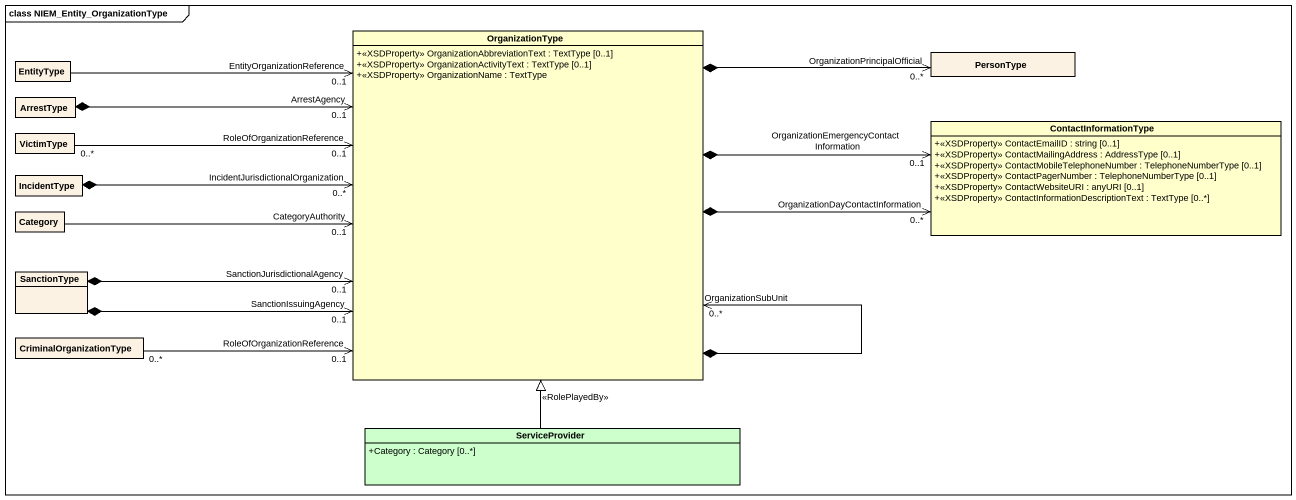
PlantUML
@startuml
mainframe class NIEM_Entity_OrganizationType
hide circle
hide empty members
skinparam classAttributeIconSize 0
class OrganizationType #FFFFCC {
  +<<XSDProperty>> OrganizationAbbreviationText : TextType [0..1]
  +<<XSDProperty>> OrganizationActivityText : TextType [0..1]
  +<<XSDProperty>> OrganizationName : TextType
}
class EntityType
class PersonType
class ArrestType
class ContactInformationType #FFFFCC {
  +<<XSDProperty>> ContactEmailID : string [0..1]
  +<<XSDProperty>> ContactMailingAddress : AddressType [0..1]
  +<<XSDProperty>> ContactMobileTelephoneNumber : TelephoneNumberType [0..1]
  +<<XSDProperty>> ContactPagerNumber : TelephoneNumberType [0..1]
  +<<XSDProperty>> ContactWebsiteURI : anyURI [0..1]
  +<<XSDProperty>> ContactInformationDescriptionText : TextType [0..*]
}
class VictimType
class IncidentType
class Category
class SanctionType
class CriminalOrganizationType
class ServiceProvider #CCFFCC {
  +Category : Category [0..*]
}
OrganizationType *--> "OrganizationSubUnit\n0..*" OrganizationType
OrganizationType "EntityOrganizationReference\n0..1" <-left- EntityType
OrganizationType *-right-> "OrganizationEmergencyContactInformation\n0..1" ContactInformationType
OrganizationType *-right-> "OrganizationDayContactInformation\n0..*" ContactInformationType
PersonType "OrganizationPrincipalOfficial\n0..*" <-left-* OrganizationType
ArrestType *-right-> "ArrestAgency\n0..1" OrganizationType
VictimType "0..*" -right-> "RoleOfOrganizationReference\n0..1" OrganizationType
IncidentType *-right-> "IncidentJurisdictionalOrganization\n0..*" OrganizationType
Category -right-> "CategoryAuthority\n0..1" OrganizationType
SanctionType *-right-> "SanctionIssuingAgency\n0..1" OrganizationType
SanctionType *-right-> "SanctionJurisdictionalAgency\n0..1" OrganizationType
CriminalOrganizationType "0..*" -right-> "RoleOfOrganizationReference\n0..1" OrganizationType
ServiceProvider -up-|> OrganizationType : <<RolePlayedBy>>
@enduml
